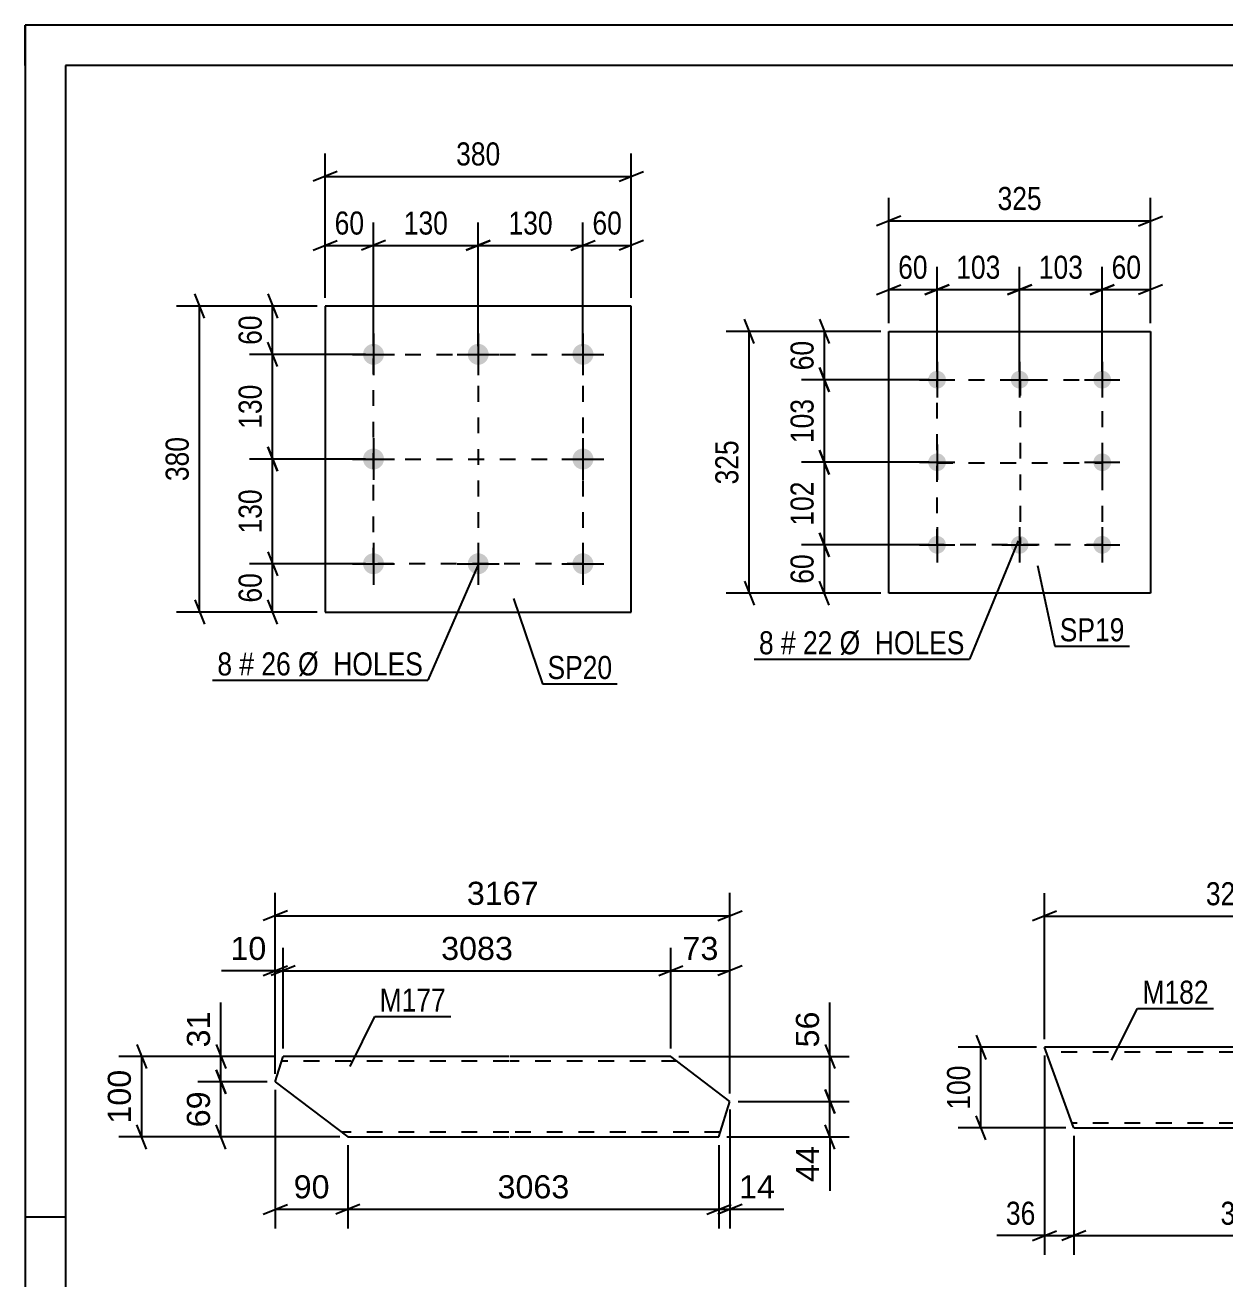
# Model space of a CAD drawing. Header units: millimetres. Extents: x 0 to 420, y 0 to 297.
# Drawn here: x 0 to 148.9, y 141.3 to 297 of the extents above; entities that cross this region are included whole.
import ezdxf

# ---------------------------------------------------------------- set-up
doc = ezdxf.new("R2010")
doc.units = ezdxf.units.MM
doc.linetypes.add('DXK_LINE_DOT2', pattern=[3.9198, 1.9599, -1.9599])
doc.styles.add('Arial', font='ARIAL.TTF', dxfattribs={"height": 0.2})
doc.styles.add('Arial Narrow', font='ARIALN.TTF', dxfattribs={"height": 0.2})

# ---------------------------------------------------------------- blocks, each defined once
blk = doc.blocks.new('Unknown-203761527-1135')
at = {"color": 5, "linetype": 'Continuous'}
for p, q in [((420, 297), (0, 297)), ((0, 297), (0, 0)), ((0, 292), (0, 297)), ((415, 292), (5, 292)), ((5, 292), (5, 5)), ((5, 149), (0, 149))]:
    blk.add_line(p, q, dxfattribs=at)
blk = doc.blocks.new('Bolt-203761527-2951 - 2917')
at = {"linetype": 'Continuous'}
for points in [[(43.25, 257.42, -1), (43.25, 254.82, -1)], [(56.25, 257.42, -1), (56.25, 254.82, -1)], [(69.25, 257.42, -1), (69.25, 254.82, -1)], [(43.25, 244.42, -1), (43.25, 241.82, -1)], [(69.25, 244.42, -1), (69.25, 241.82, -1)], [(43.25, 231.42, -1), (43.25, 228.82, -1)], [(56.25, 231.42, -1), (56.25, 228.82, -1)], [(69.25, 231.42, -1), (69.25, 228.82, -1)]]:
    blk.add_hatch(color=1, dxfattribs=at).paths.add_polyline_path(points)
at = {"color": 1, "linetype": 'Continuous'}
for p, q in [((43.25, 258.72), (43.25, 253.52)), ((56.25, 258.72), (56.25, 253.52)), ((69.25, 258.72), (69.25, 253.52)), ((40.65, 256.12), (45.85, 256.12)), ((53.65, 256.12), (58.85, 256.12)), ((66.65, 256.12), (71.85, 256.12)), ((43.25, 245.72), (43.25, 240.52)), ((69.25, 245.72), (69.25, 240.52)), ((40.65, 243.12), (45.85, 243.12)), ((66.65, 243.12), (71.85, 243.12)), ((43.25, 232.72), (43.25, 227.52)), ((56.25, 232.72), (56.25, 227.52)), ((69.25, 232.72), (69.25, 227.52)), ((40.65, 230.12), (45.85, 230.12)), ((53.65, 230.12), (58.85, 230.12)), ((66.65, 230.12), (71.85, 230.12))]:
    blk.add_line(p, q, dxfattribs=at)
blk = doc.blocks.new('Part-203761527-2956 - 2917')
at = {"color": 2, "linetype": 'Continuous'}
for p, q in [((37.25, 262.12), (37.25, 224.12)), ((75.25, 262.12), (37.25, 262.12)), ((75.25, 224.12), (75.25, 262.12)), ((37.25, 224.12), (75.25, 224.12))]:
    blk.add_line(p, q, dxfattribs=at)
blk = doc.blocks.new('Part-203761527-1890 - 1874')
at = {"color": 2, "linetype": 'Continuous'}
for p, q in [((31.06, 165.8), (32.04, 168.95)), ((60.06, 168.95), (32.04, 168.95)), ((80.16, 168.95), (60.16, 168.95)), ((87.5, 163.35), (80.16, 168.95)), ((31.06, 165.8), (40.06, 158.95)), ((86.13, 158.95), (87.5, 163.35)), ((40.06, 158.95), (60.06, 158.95)), ((60.16, 158.95), (86.13, 158.95))]:
    blk.add_line(p, q, dxfattribs=at)
at = {"color": 7, "linetype": 'DXK_LINE_DOT2'}
for p, q in [((60.06, 168.35), (31.86, 168.35)), ((80.95, 168.35), (60.16, 168.35)), ((60.06, 159.55), (39.27, 159.55)), ((86.32, 159.55), (60.16, 159.55))]:
    blk.add_line(p, q, dxfattribs=at)
blk = doc.blocks.new('Bolt-203761527-3238 - 3204')
at = {"linetype": 'Continuous'}
for points in [[(113.21, 254.07, -1), (113.21, 251.87, -1)], [(123.46, 254.07, -1), (123.46, 251.87, -1)], [(133.71, 254.07, -1), (133.71, 251.87, -1)], [(113.21, 243.82, -1), (113.21, 241.62, -1)], [(133.71, 243.82, -1), (133.71, 241.62, -1)], [(113.21, 233.57, -1), (113.21, 231.37, -1)], [(123.46, 233.57, -1), (123.46, 231.37, -1)], [(133.71, 233.57, -1), (133.71, 231.37, -1)]]:
    blk.add_hatch(color=1, dxfattribs=at).paths.add_polyline_path(points)
at = {"color": 1, "linetype": 'Continuous'}
for p, q in [((113.21, 255.17), (113.21, 250.77)), ((123.46, 255.17), (123.46, 250.77)), ((133.71, 255.17), (133.71, 250.77)), ((111.01, 252.97), (115.41, 252.97)), ((121.26, 252.97), (125.66, 252.97)), ((131.51, 252.97), (135.91, 252.97)), ((113.21, 244.92), (113.21, 240.52)), ((133.71, 244.92), (133.71, 240.52)), ((111.01, 242.72), (115.41, 242.72)), ((131.51, 242.72), (135.91, 242.72)), ((113.21, 234.67), (113.21, 230.27)), ((123.46, 234.67), (123.46, 230.27)), ((133.71, 234.67), (133.71, 230.27)), ((111.01, 232.47), (115.41, 232.47)), ((121.26, 232.47), (125.66, 232.47)), ((131.51, 232.47), (135.91, 232.47))]:
    blk.add_line(p, q, dxfattribs=at)
blk = doc.blocks.new('Part-203761527-3253 - 3204')
at = {"color": 2, "linetype": 'Continuous'}
for p, q in [((107.21, 226.47), (107.21, 258.97)), ((107.21, 258.97), (139.71, 258.97)), ((139.71, 258.97), (139.71, 226.47)), ((139.71, 226.47), (107.21, 226.47))]:
    blk.add_line(p, q, dxfattribs=at)
blk = doc.blocks.new('Part-203761527-3826 - 3810')
at = {"color": 2, "linetype": 'Continuous'}
for p, q in [((130.15, 160.17), (126.54, 170.08)), ((150.18, 170.08), (126.54, 170.08)), ((170.28, 170.08), (150.28, 170.08)), ((173.92, 160.08), (170.28, 170.08)), ((130.18, 160.08), (130.15, 160.17)), ((130.18, 160.08), (150.18, 160.08)), ((150.28, 160.08), (173.92, 160.08))]:
    blk.add_line(p, q, dxfattribs=at)
at = {"color": 7, "linetype": 'DXK_LINE_DOT2'}
for p, q in [((150.18, 169.48), (126.76, 169.48)), ((170.5, 169.48), (150.28, 169.48)), ((150.18, 160.68), (129.97, 160.68)), ((173.71, 160.68), (150.28, 160.68))]:
    blk.add_line(p, q, dxfattribs=at)
blk = doc.blocks.new('Rectangle-203761527-3043 - 2917')
at = {"color": 1, "linetype": 'DXK_LINE_DOT2'}
blk.add_lwpolyline([(43.25, 256.12), (69.25, 256.12), (69.25, 230.12), (43.25, 230.12), (43.25, 256.12)], close=True, dxfattribs=at)
blk = doc.blocks.new('Rectangle-203761527-3340 - 3204')
at = {"color": 1, "linetype": 'DXK_LINE_DOT2'}
blk.add_lwpolyline([(113.21, 252.97), (133.71, 252.97), (133.71, 232.47), (113.21, 232.47), (113.21, 252.97)], close=True, dxfattribs=at)
blk = doc.blocks.new('Line-203761527-3029 - 2917')
at = {"color": 1, "linetype": 'DXK_LINE_DOT2'}
blk.add_line((56.25, 256.12), (56.25, 230.12), dxfattribs=at)
blk = doc.blocks.new('Line-203761527-3326 - 3204')
at = {"color": 1, "linetype": 'DXK_LINE_DOT2'}
blk.add_line((123.51, 252.97), (123.51, 232.47), dxfattribs=at)
blk = doc.blocks.new('Line-203761527-3036 - 2917')
at = {"color": 1, "linetype": 'DXK_LINE_DOT2'}
blk.add_line((43.25, 243.12), (69.25, 243.12), dxfattribs=at)
blk = doc.blocks.new('Line-203761527-3333 - 3204')
at = {"color": 1, "linetype": 'DXK_LINE_DOT2'}
blk.add_line((113.21, 242.67), (133.71, 242.67), dxfattribs=at)
blk = doc.blocks.new('StraightDimension-203761527-2958 - 2917')
at = {"color": 7, "linetype": 'Continuous'}
for p, q in [((37.25, 263.12), (37.25, 281.07)), ((75.25, 263.12), (75.25, 281.07)), ((38.75, 278.82), (35.75, 277.62)), ((73.75, 277.62), (76.75, 278.82)), ((37.25, 278.22), (75.25, 278.22))]:
    blk.add_line(p, q, dxfattribs=at)
at = {"color": 0}
blk.add_wipeout([(59.6, 278.97), (59.6, 283.17), (52.91, 283.17), (52.91, 278.97)], dxfattribs=at)
at = {"color": 3, "style": 'Arial Narrow'}
blk.add_text('380', height=2.863, dxfattribs=at).set_placement((53.51, 279.57))
blk = doc.blocks.new('StraightDimension-203761527-2969 - 2917')
at = {"color": 7, "linetype": 'Continuous'}
for p, q in [((56.25, 257.12), (56.25, 272.49)), ((69.25, 257.12), (69.25, 272.49)), ((57.75, 270.24), (54.75, 269.04)), ((56.25, 269.64), (69.25, 269.64)), ((67.75, 269.04), (70.75, 270.24))]:
    blk.add_line(p, q, dxfattribs=at)
at = {"color": 0}
blk.add_wipeout([(66.1, 270.39), (66.1, 274.59), (59.41, 274.59), (59.41, 270.39)], dxfattribs=at)
at = {"color": 3, "style": 'Arial Narrow'}
blk.add_text('130', height=2.863, dxfattribs=at).set_placement((60.01, 270.99))
blk = doc.blocks.new('StraightDimension-203761527-2971 - 2917')
at = {"color": 7, "linetype": 'Continuous'}
for p, q in [((43.25, 257.12), (43.25, 272.49)), ((56.25, 257.12), (56.25, 272.49)), ((44.75, 270.24), (41.75, 269.04)), ((43.25, 269.64), (56.25, 269.64)), ((54.75, 269.04), (57.75, 270.24))]:
    blk.add_line(p, q, dxfattribs=at)
at = {"color": 0}
blk.add_wipeout([(53.1, 270.39), (53.1, 274.59), (46.41, 274.59), (46.41, 270.39)], dxfattribs=at)
at = {"color": 3, "style": 'Arial Narrow'}
blk.add_text('130', height=2.863, dxfattribs=at).set_placement((47.01, 270.99))
blk = doc.blocks.new('StraightDimension-203761527-2973 - 2917')
at = {"color": 7, "linetype": 'Continuous'}
for p, q in [((37.25, 263.12), (37.25, 272.49)), ((43.25, 257.12), (43.25, 272.49)), ((35.75, 269.04), (38.75, 270.24)), ((37.25, 269.64), (43.25, 269.64)), ((44.75, 270.24), (41.75, 269.04))]:
    blk.add_line(p, q, dxfattribs=at)
at = {"color": 0}
blk.add_wipeout([(42.68, 270.39), (42.68, 274.59), (37.83, 274.59), (37.83, 270.39)], dxfattribs=at)
at = {"color": 3, "style": 'Arial Narrow'}
blk.add_text('60', height=2.863, dxfattribs=at).set_placement((38.43, 270.99))
blk = doc.blocks.new('StraightDimension-203761527-2983 - 2917')
at = {"color": 7, "linetype": 'Continuous'}
for p, q in [((69.25, 257.12), (69.25, 272.49)), ((75.25, 263.12), (75.25, 272.49)), ((67.75, 269.04), (70.75, 270.24)), ((69.25, 269.64), (75.25, 269.64)), ((76.75, 270.24), (73.75, 269.04))]:
    blk.add_line(p, q, dxfattribs=at)
at = {"color": 0}
blk.add_wipeout([(74.68, 270.39), (74.68, 274.59), (69.83, 274.59), (69.83, 270.39)], dxfattribs=at)
at = {"color": 3, "style": 'Arial Narrow'}
blk.add_text('60', height=2.863, dxfattribs=at).set_placement((70.43, 270.99))
blk = doc.blocks.new('StraightDimension-203761527-2994 - 2917')
at = {"color": 7, "linetype": 'Continuous'}
for p, q in [((22.26, 260.62), (21.06, 263.62)), ((36.25, 262.12), (18.81, 262.12)), ((21.66, 224.12), (21.66, 262.12)), ((21.06, 225.62), (22.26, 222.62)), ((36.25, 224.12), (18.81, 224.12))]:
    blk.add_line(p, q, dxfattribs=at)
at = {"color": 0}
blk.add_wipeout([(20.91, 246.47), (16.71, 246.47), (16.71, 239.78), (20.91, 239.78)], dxfattribs=at)
at = {"color": 3, "style": 'Arial Narrow'}
blk.add_text('380', height=2.863, rotation=90.0002, dxfattribs=at).set_placement((20.31, 240.38))
blk = doc.blocks.new('StraightDimension-203761527-3005 - 2917')
at = {"color": 7, "linetype": 'Continuous'}
for p, q in [((31.32, 241.62), (30.12, 244.62)), ((42.25, 243.12), (27.87, 243.12)), ((30.72, 230.12), (30.72, 243.12)), ((30.12, 231.62), (31.32, 228.62)), ((42.25, 230.12), (27.87, 230.12))]:
    blk.add_line(p, q, dxfattribs=at)
at = {"color": 0}
blk.add_wipeout([(29.97, 239.97), (25.77, 239.97), (25.77, 233.28), (29.97, 233.28)], dxfattribs=at)
at = {"color": 3, "style": 'Arial Narrow'}
blk.add_text('130', height=2.863, rotation=90.0002, dxfattribs=at).set_placement((29.37, 233.88))
blk = doc.blocks.new('StraightDimension-203761527-3007 - 2917')
at = {"color": 7, "linetype": 'Continuous'}
for p, q in [((31.32, 254.62), (30.12, 257.62)), ((42.25, 256.12), (27.87, 256.12)), ((30.72, 243.12), (30.72, 256.12)), ((30.12, 244.62), (31.32, 241.62)), ((42.25, 243.12), (27.87, 243.12))]:
    blk.add_line(p, q, dxfattribs=at)
at = {"color": 0}
blk.add_wipeout([(29.97, 252.97), (25.77, 252.97), (25.77, 246.28), (29.97, 246.28)], dxfattribs=at)
at = {"color": 3, "style": 'Arial Narrow'}
blk.add_text('130', height=2.863, rotation=90.0002, dxfattribs=at).set_placement((29.37, 246.88))
blk = doc.blocks.new('StraightDimension-203761527-3009 - 2917')
at = {"color": 7, "linetype": 'Continuous'}
for p, q in [((30.12, 231.62), (31.32, 228.62)), ((42.25, 230.12), (27.87, 230.12)), ((30.72, 224.12), (30.72, 230.12)), ((31.32, 222.62), (30.12, 225.62)), ((36.25, 224.12), (27.87, 224.12))]:
    blk.add_line(p, q, dxfattribs=at)
at = {"color": 0}
blk.add_wipeout([(29.97, 229.55), (25.77, 229.55), (25.77, 224.7), (29.97, 224.7)], dxfattribs=at)
at = {"color": 3, "style": 'Arial Narrow'}
blk.add_text('60', height=2.863, rotation=90.0002, dxfattribs=at).set_placement((29.37, 225.3))
blk = doc.blocks.new('StraightDimension-203761527-3019 - 2917')
at = {"color": 7, "linetype": 'Continuous'}
for p, q in [((30.12, 263.62), (31.32, 260.62)), ((36.25, 262.12), (27.87, 262.12)), ((30.72, 256.12), (30.72, 262.12)), ((31.32, 254.62), (30.12, 257.62)), ((42.25, 256.12), (27.87, 256.12))]:
    blk.add_line(p, q, dxfattribs=at)
at = {"color": 0}
blk.add_wipeout([(29.97, 261.55), (25.77, 261.55), (25.77, 256.7), (29.97, 256.7)], dxfattribs=at)
at = {"color": 3, "style": 'Arial Narrow'}
blk.add_text('60', height=2.863, rotation=90.0002, dxfattribs=at).set_placement((29.37, 257.3))
blk = doc.blocks.new('StraightDimension-203761527-13632 - 1874')
at = {"color": 7, "linetype": 'Continuous'}
for p, q in [((31.06, 166.8), (31.06, 182.43)), ((32.04, 169.95), (32.04, 182.43)), ((29.56, 178.98), (32.56, 180.18)), ((33.54, 180.18), (30.54, 178.98)), ((31.06, 179.58), (32.04, 179.58))]:
    blk.add_line(p, q, dxfattribs=at)
at = {"color": 0}
blk.add_wipeout([(30.54, 180.33), (30.54, 184.53), (24.89, 184.53), (24.89, 180.33)], dxfattribs=at)
at = {"color": 7, "linetype": 'Continuous'}
blk.add_line((31.06, 179.58), (24.37, 179.58), dxfattribs=at)
blk.add_line((31.06, 179.58), (24.37, 179.58), dxfattribs=at)
at = {"color": 3, "style": 'Arial'}
blk.add_text('10', height=2.865, dxfattribs=at).set_placement((25.49, 180.93))
blk = doc.blocks.new('StraightDimension-203761527-13800 - 1874')
at = {"color": 7, "linetype": 'Continuous'}
for p, q in [((99.3, 164.85), (100.5, 161.85)), ((88.5, 163.35), (102.3, 163.35)), ((99.9, 158.95), (99.9, 163.35)), ((100.5, 157.45), (99.3, 160.45)), ((87.13, 158.95), (102.3, 158.95))]:
    blk.add_line(p, q, dxfattribs=at)
at = {"color": 0}
blk.add_wipeout([(99.15, 158.42), (94.95, 158.42), (94.95, 152.77), (99.15, 152.77)], dxfattribs=at)
at = {"color": 7, "linetype": 'Continuous'}
blk.add_line((99.9, 158.95), (99.9, 152.25), dxfattribs=at)
blk.add_line((99.9, 158.95), (99.9, 152.25), dxfattribs=at)
at = {"color": 3, "style": 'Arial'}
blk.add_text('44', height=2.865, rotation=90.0002, dxfattribs=at).set_placement((98.55, 153.37))
blk = doc.blocks.new('StraightDimension-203761527-13690 - 1874')
at = {"color": 7, "linetype": 'Continuous'}
for p, q in [((87.5, 162.35), (87.5, 147.58)), ((86.13, 157.95), (86.13, 147.58)), ((84.63, 149.38), (87.63, 150.58)), ((89, 150.58), (86, 149.38)), ((86.13, 149.98), (87.5, 149.98))]:
    blk.add_line(p, q, dxfattribs=at)
at = {"color": 0}
blk.add_wipeout([(93.67, 150.73), (93.67, 154.93), (88.03, 154.93), (88.03, 150.73)], dxfattribs=at)
at = {"color": 7, "linetype": 'Continuous'}
blk.add_line((87.5, 149.98), (94.2, 149.98), dxfattribs=at)
blk.add_line((87.5, 149.98), (94.2, 149.98), dxfattribs=at)
at = {"color": 3, "style": 'Arial'}
blk.add_text('14', height=2.865, dxfattribs=at).set_placement((88.63, 151.33))
blk = doc.blocks.new('StraightDimension-203761527-13618 - 1874')
at = {"color": 7, "linetype": 'Continuous'}
for p, q in [((31.06, 166.8), (31.06, 189.27)), ((87.5, 164.35), (87.5, 189.27)), ((32.56, 187.02), (29.56, 185.82)), ((86, 185.82), (89, 187.02)), ((31.06, 186.42), (87.5, 186.42))]:
    blk.add_line(p, q, dxfattribs=at)
at = {"color": 0}
blk.add_wipeout([(64.33, 187.17), (64.33, 191.37), (54.24, 191.37), (54.24, 187.17)], dxfattribs=at)
at = {"color": 3, "style": 'Arial'}
blk.add_text('3167', height=2.865, dxfattribs=at).set_placement((54.84, 187.77))
blk = doc.blocks.new('StraightDimension-203761527-13630 - 1874')
at = {"color": 7, "linetype": 'Continuous'}
for p, q in [((80.16, 169.95), (80.16, 182.43)), ((87.5, 164.35), (87.5, 182.43)), ((78.66, 178.98), (81.66, 180.18)), ((80.16, 179.58), (87.5, 179.58)), ((89, 180.18), (86, 178.98))]:
    blk.add_line(p, q, dxfattribs=at)
at = {"color": 0}
blk.add_wipeout([(86.65, 180.33), (86.65, 184.53), (81.01, 184.53), (81.01, 180.33)], dxfattribs=at)
at = {"color": 3, "style": 'Arial'}
blk.add_text('73', height=2.865, dxfattribs=at).set_placement((81.61, 180.93))
blk = doc.blocks.new('StraightDimension-203761527-13631 - 1874')
at = {"color": 7, "linetype": 'Continuous'}
for p, q in [((32.04, 169.95), (32.04, 182.43)), ((80.16, 169.95), (80.16, 182.43)), ((33.54, 180.18), (30.54, 178.98)), ((32.04, 179.58), (80.16, 179.58)), ((78.66, 178.98), (81.66, 180.18))]:
    blk.add_line(p, q, dxfattribs=at)
at = {"color": 0}
blk.add_wipeout([(61.15, 180.33), (61.15, 184.53), (51.05, 184.53), (51.05, 180.33)], dxfattribs=at)
at = {"color": 3, "style": 'Arial'}
blk.add_text('3083', height=2.865, dxfattribs=at).set_placement((51.65, 180.93))
blk = doc.blocks.new('StraightDimension-203761527-13691 - 1874')
at = {"color": 7, "linetype": 'Continuous'}
for p, q in [((40.06, 157.95), (40.06, 147.58)), ((86.13, 157.95), (86.13, 147.58)), ((41.56, 150.58), (38.56, 149.38)), ((40.06, 149.98), (86.13, 149.98)), ((84.63, 149.38), (87.63, 150.58))]:
    blk.add_line(p, q, dxfattribs=at)
at = {"color": 0}
blk.add_wipeout([(68.14, 150.73), (68.14, 154.93), (58.05, 154.93), (58.05, 150.73)], dxfattribs=at)
at = {"color": 3, "style": 'Arial'}
blk.add_text('3063', height=2.865, dxfattribs=at).set_placement((58.65, 151.33))
blk = doc.blocks.new('StraightDimension-203761527-13692 - 1874')
at = {"color": 7, "linetype": 'Continuous'}
for p, q in [((31.06, 164.8), (31.06, 147.58)), ((40.06, 157.95), (40.06, 147.58)), ((29.56, 149.38), (32.56, 150.58)), ((31.06, 149.98), (40.06, 149.98)), ((41.56, 150.58), (38.56, 149.38))]:
    blk.add_line(p, q, dxfattribs=at)
at = {"color": 0}
blk.add_wipeout([(38.38, 150.73), (38.38, 154.93), (32.74, 154.93), (32.74, 150.73)], dxfattribs=at)
at = {"color": 3, "style": 'Arial'}
blk.add_text('90', height=2.865, dxfattribs=at).set_placement((33.34, 151.33))
blk = doc.blocks.new('StraightDimension-203761527-13750 - 1874')
at = {"color": 7, "linetype": 'Continuous'}
for p, q in [((23.7, 170.45), (24.9, 167.45)), ((31.04, 168.95), (21.45, 168.95)), ((24.3, 165.8), (24.3, 168.95)), ((24.9, 164.3), (23.7, 167.3)), ((30.06, 165.8), (21.45, 165.8))]:
    blk.add_line(p, q, dxfattribs=at)
at = {"color": 0}
blk.add_wipeout([(23.55, 175.12), (19.35, 175.12), (19.35, 169.47), (23.55, 169.47)], dxfattribs=at)
at = {"color": 7, "linetype": 'Continuous'}
blk.add_line((24.3, 168.95), (24.3, 175.64), dxfattribs=at)
blk.add_line((24.3, 168.95), (24.3, 175.64), dxfattribs=at)
at = {"color": 3, "style": 'Arial'}
blk.add_text('31', height=2.865, rotation=90.0002, dxfattribs=at).set_placement((22.95, 170.07))
blk = doc.blocks.new('StraightDimension-203761527-13751 - 1874')
at = {"color": 7, "linetype": 'Continuous'}
for p, q in [((23.7, 167.3), (24.9, 164.3)), ((30.06, 165.8), (21.45, 165.8)), ((24.3, 158.95), (24.3, 165.8)), ((24.9, 157.45), (23.7, 160.45)), ((39.06, 158.95), (21.45, 158.95))]:
    blk.add_line(p, q, dxfattribs=at)
at = {"color": 0}
blk.add_wipeout([(23.55, 165.2), (19.35, 165.2), (19.35, 159.55), (23.55, 159.55)], dxfattribs=at)
at = {"color": 3, "style": 'Arial'}
blk.add_text('69', height=2.865, rotation=90.0002, dxfattribs=at).set_placement((22.95, 160.15))
blk = doc.blocks.new('StraightDimension-203761527-13799 - 1874')
at = {"color": 7, "linetype": 'Continuous'}
for p, q in [((99.3, 170.45), (100.5, 167.45)), ((81.16, 168.95), (102.3, 168.95)), ((99.9, 163.35), (99.9, 168.95)), ((100.5, 161.85), (99.3, 164.85)), ((88.5, 163.35), (102.3, 163.35))]:
    blk.add_line(p, q, dxfattribs=at)
at = {"color": 0}
blk.add_wipeout([(99.15, 175.12), (94.95, 175.12), (94.95, 169.47), (99.15, 169.47)], dxfattribs=at)
at = {"color": 7, "linetype": 'Continuous'}
blk.add_line((99.9, 168.95), (99.9, 175.64), dxfattribs=at)
blk.add_line((99.9, 168.95), (99.9, 175.64), dxfattribs=at)
at = {"color": 3, "style": 'Arial'}
blk.add_text('56', height=2.865, rotation=90.0002, dxfattribs=at).set_placement((98.55, 170.07))
blk = doc.blocks.new('StraightDimension-203761527-13848 - 1874')
at = {"color": 7, "linetype": 'Continuous'}
for p, q in [((13.88, 170.45), (15.08, 167.45)), ((31.04, 168.95), (11.63, 168.95)), ((14.48, 158.95), (14.48, 168.95)), ((15.08, 157.45), (13.88, 160.45)), ((39.06, 158.95), (11.63, 158.95))]:
    blk.add_line(p, q, dxfattribs=at)
at = {"color": 0}
blk.add_wipeout([(13.73, 167.88), (9.53, 167.88), (9.53, 160.01), (13.73, 160.01)], dxfattribs=at)
at = {"color": 3, "style": 'Arial'}
blk.add_text('100', height=2.865, rotation=90.0002, dxfattribs=at).set_placement((13.13, 160.61))
blk = doc.blocks.new('StraightDimension-203761527-3255 - 3204')
at = {"color": 7, "linetype": 'Continuous'}
for p, q in [((90.49, 257.47), (89.29, 260.47)), ((106.21, 258.97), (87.04, 258.97)), ((89.89, 226.47), (89.89, 258.97)), ((89.29, 227.97), (90.49, 224.97)), ((106.21, 226.47), (87.04, 226.47))]:
    blk.add_line(p, q, dxfattribs=at)
at = {"color": 0}
blk.add_wipeout([(89.14, 246.06), (84.94, 246.06), (84.94, 239.37), (89.14, 239.37)], dxfattribs=at)
at = {"color": 3, "style": 'Arial Narrow'}
blk.add_text('325', height=2.863, rotation=90.0002, dxfattribs=at).set_placement((88.54, 239.97))
blk = doc.blocks.new('StraightDimension-203761527-3266 - 3204')
at = {"color": 7, "linetype": 'Continuous'}
for p, q in [((98.63, 260.47), (99.83, 257.47)), ((106.21, 258.97), (96.38, 258.97)), ((99.23, 252.97), (99.23, 258.97)), ((99.83, 251.47), (98.63, 254.47)), ((112.21, 252.97), (96.38, 252.97))]:
    blk.add_line(p, q, dxfattribs=at)
at = {"color": 0}
blk.add_wipeout([(98.48, 258.39), (94.28, 258.39), (94.28, 253.54), (98.48, 253.54)], dxfattribs=at)
at = {"color": 3, "style": 'Arial Narrow'}
blk.add_text('60', height=2.863, rotation=90.0002, dxfattribs=at).set_placement((97.88, 254.14))
blk = doc.blocks.new('StraightDimension-203761527-3276 - 3204')
at = {"color": 7, "linetype": 'Continuous'}
for p, q in [((98.63, 233.97), (99.83, 230.97)), ((112.21, 232.47), (96.38, 232.47)), ((99.23, 226.47), (99.23, 232.47)), ((99.83, 224.97), (98.63, 227.97)), ((106.21, 226.47), (96.38, 226.47))]:
    blk.add_line(p, q, dxfattribs=at)
at = {"color": 0}
blk.add_wipeout([(98.48, 231.89), (94.28, 231.89), (94.28, 227.04), (98.48, 227.04)], dxfattribs=at)
at = {"color": 3, "style": 'Arial Narrow'}
blk.add_text('60', height=2.863, rotation=90.0002, dxfattribs=at).set_placement((97.88, 227.64))
blk = doc.blocks.new('StraightDimension-203761527-3286 - 3204')
at = {"color": 7, "linetype": 'Continuous'}
for p, q in [((98.63, 254.47), (99.83, 251.47)), ((112.21, 252.97), (96.38, 252.97)), ((99.23, 242.72), (99.23, 252.97)), ((99.83, 241.22), (98.63, 244.22)), ((112.21, 242.72), (96.38, 242.72))]:
    blk.add_line(p, q, dxfattribs=at)
at = {"color": 0}
blk.add_wipeout([(98.48, 251.18), (94.28, 251.18), (94.28, 244.5), (98.48, 244.5)], dxfattribs=at)
at = {"color": 3, "style": 'Arial Narrow'}
blk.add_text('103', height=2.863, rotation=90.0002, dxfattribs=at).set_placement((97.88, 245.1))
blk = doc.blocks.new('StraightDimension-203761527-3288 - 3204')
at = {"color": 7, "linetype": 'Continuous'}
for p, q in [((98.63, 244.22), (99.83, 241.22)), ((112.21, 242.72), (96.38, 242.72)), ((99.23, 232.47), (99.23, 242.72)), ((99.83, 230.97), (98.63, 233.97)), ((112.21, 232.47), (96.38, 232.47))]:
    blk.add_line(p, q, dxfattribs=at)
at = {"color": 0}
blk.add_wipeout([(98.48, 240.93), (94.28, 240.93), (94.28, 234.25), (98.48, 234.25)], dxfattribs=at)
at = {"color": 3, "style": 'Arial Narrow'}
blk.add_text('102', height=2.863, rotation=90.0002, dxfattribs=at).set_placement((97.88, 234.85))
blk = doc.blocks.new('StraightDimension-203761527-3291 - 3204')
at = {"color": 7, "linetype": 'Continuous'}
for p, q in [((113.21, 253.97), (113.21, 267)), ((123.46, 253.97), (123.46, 267)), ((111.71, 263.55), (114.71, 264.75)), ((124.96, 264.75), (121.96, 263.55)), ((113.21, 264.15), (123.46, 264.15))]:
    blk.add_line(p, q, dxfattribs=at)
at = {"color": 0}
blk.add_wipeout([(121.68, 264.9), (121.68, 269.1), (114.99, 269.1), (114.99, 264.9)], dxfattribs=at)
at = {"color": 3, "style": 'Arial Narrow'}
blk.add_text('103', height=2.863, dxfattribs=at).set_placement((115.59, 265.5))
blk = doc.blocks.new('StraightDimension-203761527-3293 - 3204')
at = {"color": 7, "linetype": 'Continuous'}
for p, q in [((123.46, 253.97), (123.46, 267)), ((133.71, 253.97), (133.71, 267)), ((121.96, 263.55), (124.96, 264.75)), ((135.21, 264.75), (132.21, 263.55)), ((123.46, 264.15), (133.71, 264.15))]:
    blk.add_line(p, q, dxfattribs=at)
at = {"color": 0}
blk.add_wipeout([(131.93, 264.9), (131.93, 269.1), (125.24, 269.1), (125.24, 264.9)], dxfattribs=at)
at = {"color": 3, "style": 'Arial Narrow'}
blk.add_text('103', height=2.863, dxfattribs=at).set_placement((125.84, 265.5))
blk = doc.blocks.new('StraightDimension-203761527-3295 - 3204')
at = {"color": 7, "linetype": 'Continuous'}
for p, q in [((107.21, 259.97), (107.21, 267)), ((113.21, 253.97), (113.21, 267)), ((105.71, 263.55), (108.71, 264.75)), ((114.71, 264.75), (111.71, 263.55)), ((107.21, 264.15), (113.21, 264.15))]:
    blk.add_line(p, q, dxfattribs=at)
at = {"color": 0}
blk.add_wipeout([(112.64, 264.9), (112.64, 269.1), (107.78, 269.1), (107.78, 264.9)], dxfattribs=at)
at = {"color": 3, "style": 'Arial Narrow'}
blk.add_text('60', height=2.863, dxfattribs=at).set_placement((108.38, 265.5))
blk = doc.blocks.new('StraightDimension-203761527-3305 - 3204')
at = {"color": 7, "linetype": 'Continuous'}
for p, q in [((133.71, 253.97), (133.71, 267)), ((139.71, 259.97), (139.71, 267)), ((132.21, 263.55), (135.21, 264.75)), ((141.21, 264.75), (138.21, 263.55)), ((133.71, 264.15), (139.71, 264.15))]:
    blk.add_line(p, q, dxfattribs=at)
at = {"color": 0}
blk.add_wipeout([(139.14, 264.9), (139.14, 269.1), (134.28, 269.1), (134.28, 264.9)], dxfattribs=at)
at = {"color": 3, "style": 'Arial Narrow'}
blk.add_text('60', height=2.863, dxfattribs=at).set_placement((134.88, 265.5))
blk = doc.blocks.new('StraightDimension-203761527-3316 - 3204')
at = {"color": 7, "linetype": 'Continuous'}
for p, q in [((107.21, 259.97), (107.21, 275.54)), ((139.71, 259.97), (139.71, 275.54)), ((108.71, 273.29), (105.71, 272.09)), ((107.21, 272.69), (139.71, 272.69)), ((138.21, 272.09), (141.21, 273.29))]:
    blk.add_line(p, q, dxfattribs=at)
at = {"color": 0}
blk.add_wipeout([(126.8, 273.44), (126.8, 277.64), (120.12, 277.64), (120.12, 273.44)], dxfattribs=at)
at = {"color": 3, "style": 'Arial Narrow'}
blk.add_text('325', height=2.863, dxfattribs=at).set_placement((120.72, 274.04))
blk = doc.blocks.new('StraightDimension-203761527-3889 - 3810')
at = {"color": 7, "linetype": 'Continuous'}
for p, q in [((126.54, 171.08), (126.54, 189.22)), ((173.92, 161.08), (173.92, 189.22)), ((128.04, 186.97), (125.04, 185.77)), ((172.42, 185.77), (175.42, 186.97)), ((126.54, 186.37), (173.92, 186.37))]:
    blk.add_line(p, q, dxfattribs=at)
at = {"color": 0}
blk.add_wipeout([(154.49, 187.12), (154.49, 191.32), (145.98, 191.32), (145.98, 187.12)], dxfattribs=at)
at = {"color": 3, "style": 'Arial Narrow'}
blk.add_text('3261', height=2.863, dxfattribs=at).set_placement((146.58, 187.72))
blk = doc.blocks.new('StraightDimension-203761527-3854 - 3810')
at = {"color": 7, "linetype": 'Continuous'}
for p, q in [((126.54, 169.08), (126.54, 144.3)), ((130.18, 159.08), (130.18, 144.3)), ((125.04, 146.1), (128.04, 147.3)), ((126.54, 146.7), (130.18, 146.7)), ((131.68, 147.3), (128.68, 146.1))]:
    blk.add_line(p, q, dxfattribs=at)
at = {"color": 0}
blk.add_wipeout([(126.02, 147.45), (126.02, 151.65), (121.16, 151.65), (121.16, 147.45)], dxfattribs=at)
at = {"color": 7, "linetype": 'Continuous'}
blk.add_line((126.54, 146.7), (120.64, 146.7), dxfattribs=at)
blk.add_line((126.54, 146.7), (120.64, 146.7), dxfattribs=at)
at = {"color": 3, "style": 'Arial Narrow'}
blk.add_text('36', height=2.863, dxfattribs=at).set_placement((121.76, 148.05))
blk = doc.blocks.new('StraightDimension-203761527-3829 - 3810')
at = {"color": 7, "linetype": 'Continuous'}
for p, q in [((118.06, 171.58), (119.26, 168.58)), ((125.54, 170.08), (115.81, 170.08)), ((118.66, 160.08), (118.66, 170.08)), ((119.26, 158.58), (118.06, 161.58)), ((129.18, 160.08), (115.81, 160.08))]:
    blk.add_line(p, q, dxfattribs=at)
at = {"color": 0}
blk.add_wipeout([(117.91, 168.42), (113.71, 168.42), (113.71, 161.74), (117.91, 161.74)], dxfattribs=at)
at = {"color": 3, "style": 'Arial Narrow'}
blk.add_text('100', height=2.863, rotation=90.0002, dxfattribs=at).set_placement((117.31, 162.34))
blk = doc.blocks.new('StraightDimension-203761527-3871 - 3810')
at = {"color": 7, "linetype": 'Continuous'}
for p, q in [((130.18, 159.08), (130.18, 144.3)), ((173.92, 159.08), (173.92, 144.3)), ((131.68, 147.3), (128.68, 146.1)), ((130.18, 146.7), (173.92, 146.7)), ((172.42, 146.1), (175.42, 147.3))]:
    blk.add_line(p, q, dxfattribs=at)
at = {"color": 0}
blk.add_wipeout([(156.31, 147.45), (156.31, 151.65), (147.8, 151.65), (147.8, 147.45)], dxfattribs=at)
at = {"color": 3, "style": 'Arial Narrow'}
blk.add_text('3225', height=2.863, dxfattribs=at).set_placement((148.4, 148.05))
blk = doc.blocks.new('Mark-203761527-2947 - 2917')
at = {"color": 0}
for points in [[(25.7, 216.25), (25.7, 219.25), (23.87, 219.25), (23.87, 216.25)], [(28.43, 216.25), (28.43, 219.25), (26.6, 219.25), (26.6, 216.25)], [(32.98, 216.25), (32.98, 219.25), (29.33, 219.25), (29.33, 216.25)], [(49.41, 216.25), (49.41, 219.25), (33.88, 219.25), (33.88, 216.25)]]:
    blk.add_wipeout(points, dxfattribs=at)
for points in [[(25.7, 216.25), (25.7, 219.25), (23.87, 219.25), (23.87, 216.25)], [(28.43, 216.25), (28.43, 219.25), (26.6, 219.25), (26.6, 216.25)], [(32.98, 216.25), (32.98, 219.25), (29.33, 219.25), (29.33, 216.25)], [(49.41, 216.25), (49.41, 219.25), (33.88, 219.25), (33.88, 216.25)]]:
    blk.add_wipeout(points, dxfattribs=at)
at = {"color": 7, "linetype": 'Continuous'}
for p in [(56.2, 229.9), (23.27, 215.65)]:
    blk.add_line(p, (50.01, 215.65), dxfattribs=at)
at = {"color": 3, "style": 'Arial Narrow'}
for s, height, p in [('8', 2.86, (23.87, 216.25)), ('#', 2.86, (26.6, 216.25)), ('26', 2.863, (29.33, 216.25)), ('Ø  HOLES', 2.863, (33.88, 216.25))]:
    blk.add_text(s, height=height, dxfattribs=at).set_placement(p)
blk = doc.blocks.new('Mark-203761527-2952 - 2917')
at = {"color": 0}
blk.add_wipeout([(72.89, 215.81), (72.89, 218.81), (64.85, 218.81), (64.85, 215.81)], dxfattribs=at)
blk.add_wipeout([(72.89, 215.81), (72.89, 218.81), (64.85, 218.81), (64.85, 215.81)], dxfattribs=at)
at = {"color": 30, "linetype": 'Continuous'}
for p, q in [((60.62, 225.79), (64.25, 215.21)), ((64.25, 215.21), (73.49, 215.21))]:
    blk.add_line(p, q, dxfattribs=at)
at = {"color": 3, "style": 'Arial Narrow'}
blk.add_text('SP20', height=2.863, dxfattribs=at).set_placement((64.85, 215.81))
blk = doc.blocks.new('Mark-203761527-1886 - 1874')
at = {"color": 0}
blk.add_wipeout([(52.23, 174.52), (52.23, 177.52), (44.01, 177.52), (44.01, 174.52)], dxfattribs=at)
blk.add_wipeout([(52.23, 174.52), (52.23, 177.52), (44.01, 177.52), (44.01, 174.52)], dxfattribs=at)
at = {"color": 30, "linetype": 'Continuous'}
for p, q in [((40.35, 167.72), (43.41, 173.92)), ((43.41, 173.92), (52.83, 173.92))]:
    blk.add_line(p, q, dxfattribs=at)
at = {"color": 3, "style": 'Arial Narrow'}
blk.add_text('M177', height=2.863, dxfattribs=at).set_placement((44.01, 174.52))
blk = doc.blocks.new('Mark-203761527-3234 - 3204')
at = {"color": 0}
for points in [[(92.93, 218.88), (92.93, 221.88), (91.1, 221.88), (91.1, 218.88)], [(95.66, 218.88), (95.66, 221.88), (93.83, 221.88), (93.83, 218.88)], [(100.21, 218.88), (100.21, 221.88), (96.56, 221.88), (96.56, 218.88)], [(116.64, 218.88), (116.64, 221.88), (101.11, 221.88), (101.11, 218.88)]]:
    blk.add_wipeout(points, dxfattribs=at)
for points in [[(92.93, 218.88), (92.93, 221.88), (91.1, 221.88), (91.1, 218.88)], [(95.66, 218.88), (95.66, 221.88), (93.83, 221.88), (93.83, 218.88)], [(100.21, 218.88), (100.21, 221.88), (96.56, 221.88), (96.56, 218.88)], [(116.64, 218.88), (116.64, 221.88), (101.11, 221.88), (101.11, 218.88)]]:
    blk.add_wipeout(points, dxfattribs=at)
at = {"color": 7, "linetype": 'Continuous'}
for p in [(123.28, 232.98), (90.5, 218.28)]:
    blk.add_line(p, (117.24, 218.28), dxfattribs=at)
at = {"color": 3, "style": 'Arial Narrow'}
for s, height, p in [('8', 2.86, (91.1, 218.88)), ('#', 2.86, (93.83, 218.88)), ('22', 2.863, (96.56, 218.88)), ('Ø  HOLES', 2.863, (101.11, 218.88))]:
    blk.add_text(s, height=height, dxfattribs=at).set_placement(p)
blk = doc.blocks.new('Mark-203761527-3249 - 3204')
at = {"color": 0}
blk.add_wipeout([(136.48, 220.49), (136.48, 223.49), (128.44, 223.49), (128.44, 220.49)], dxfattribs=at)
blk.add_wipeout([(136.48, 220.49), (136.48, 223.49), (128.44, 223.49), (128.44, 220.49)], dxfattribs=at)
at = {"color": 30, "linetype": 'Continuous'}
for p, q in [((125.69, 229.91), (127.84, 219.89)), ((127.84, 219.89), (137.08, 219.89))]:
    blk.add_line(p, q, dxfattribs=at)
at = {"color": 3, "style": 'Arial Narrow'}
blk.add_text('SP19', height=2.863, dxfattribs=at).set_placement((128.44, 220.49))
blk = doc.blocks.new('Mark-203761527-3822 - 3810')
at = {"color": 0}
blk.add_wipeout([(146.94, 175.49), (146.94, 178.49), (138.71, 178.49), (138.71, 175.49)], dxfattribs=at)
blk.add_wipeout([(146.94, 175.49), (146.94, 178.49), (138.71, 178.49), (138.71, 175.49)], dxfattribs=at)
at = {"color": 30, "linetype": 'Continuous'}
for p, q in [((134.86, 168.47), (138.11, 174.89)), ((138.11, 174.89), (147.54, 174.89))]:
    blk.add_line(p, q, dxfattribs=at)
at = {"color": 3, "style": 'Arial Narrow'}
blk.add_text('M182', height=2.863, dxfattribs=at).set_placement((138.71, 175.49))

msp = doc.modelspace()

# ---------------------------------------------------------------- block references
for name in ['Unknown-203761527-1135', 'Part-203761527-2956 - 2917', 'Bolt-203761527-2951 - 2917', 'Part-203761527-3253 - 3204', 'Rectangle-203761527-3043 - 2917', 'Line-203761527-3029 - 2917', 'Bolt-203761527-3238 - 3204', 'Rectangle-203761527-3340 - 3204', 'Line-203761527-3326 - 3204', 'Line-203761527-3036 - 2917', 'Line-203761527-3333 - 3204', 'Part-203761527-3826 - 3810', 'Part-203761527-1890 - 1874']:
    msp.add_blockref(name, (0, 0))

# ---------------------------------------------------------------- next in the draw order: block references
for name in ['StraightDimension-203761527-2958 - 2917', 'StraightDimension-203761527-3255 - 3204', 'Mark-203761527-3249 - 3204', 'Mark-203761527-2952 - 2917', 'StraightDimension-203761527-3889 - 3810', 'StraightDimension-203761527-13632 - 1874', 'StraightDimension-203761527-13800 - 1874']:
    msp.add_blockref(name, (0, 0))

# ---------------------------------------------------------------- next in the draw order: block references
for name in ['StraightDimension-203761527-2969 - 2917', 'StraightDimension-203761527-3266 - 3204', 'StraightDimension-203761527-3276 - 3204', 'StraightDimension-203761527-13618 - 1874', 'Mark-203761527-3822 - 3810', 'StraightDimension-203761527-3854 - 3810', 'StraightDimension-203761527-13690 - 1874']:
    msp.add_blockref(name, (0, 0))

# ---------------------------------------------------------------- next in the draw order: block references
for name in ['StraightDimension-203761527-2971 - 2917', 'StraightDimension-203761527-2983 - 2917', 'StraightDimension-203761527-3286 - 3204', 'StraightDimension-203761527-13630 - 1874', 'StraightDimension-203761527-3829 - 3810', 'StraightDimension-203761527-13691 - 1874']:
    msp.add_blockref(name, (0, 0))

# ---------------------------------------------------------------- next in the draw order: block references
for name in ['StraightDimension-203761527-2973 - 2917', 'StraightDimension-203761527-3291 - 3204', 'StraightDimension-203761527-3288 - 3204', 'StraightDimension-203761527-13631 - 1874', 'StraightDimension-203761527-13692 - 1874', 'StraightDimension-203761527-3871 - 3810']:
    msp.add_blockref(name, (0, 0))

# ---------------------------------------------------------------- next in the draw order: block references
for name in ['StraightDimension-203761527-3295 - 3204', 'StraightDimension-203761527-3293 - 3204', 'StraightDimension-203761527-2994 - 2917', 'Mark-203761527-3234 - 3204', 'Mark-203761527-1886 - 1874', 'StraightDimension-203761527-13750 - 1874', 'StraightDimension-203761527-13799 - 1874']:
    msp.add_blockref(name, (0, 0))

# ---------------------------------------------------------------- next in the draw order: block references
for name in ['StraightDimension-203761527-3305 - 3204', 'StraightDimension-203761527-3005 - 2917', 'StraightDimension-203761527-13751 - 1874']:
    msp.add_blockref(name, (0, 0))

# ---------------------------------------------------------------- next in the draw order: block references
for name in ['StraightDimension-203761527-3316 - 3204', 'StraightDimension-203761527-3007 - 2917', 'StraightDimension-203761527-3009 - 2917', 'StraightDimension-203761527-13848 - 1874']:
    msp.add_blockref(name, (0, 0))

# ---------------------------------------------------------------- next in the draw order: block references
for name in ['StraightDimension-203761527-3019 - 2917', 'Mark-203761527-2947 - 2917']:
    msp.add_blockref(name, (0, 0))

doc.saveas('drawing.dxf')
